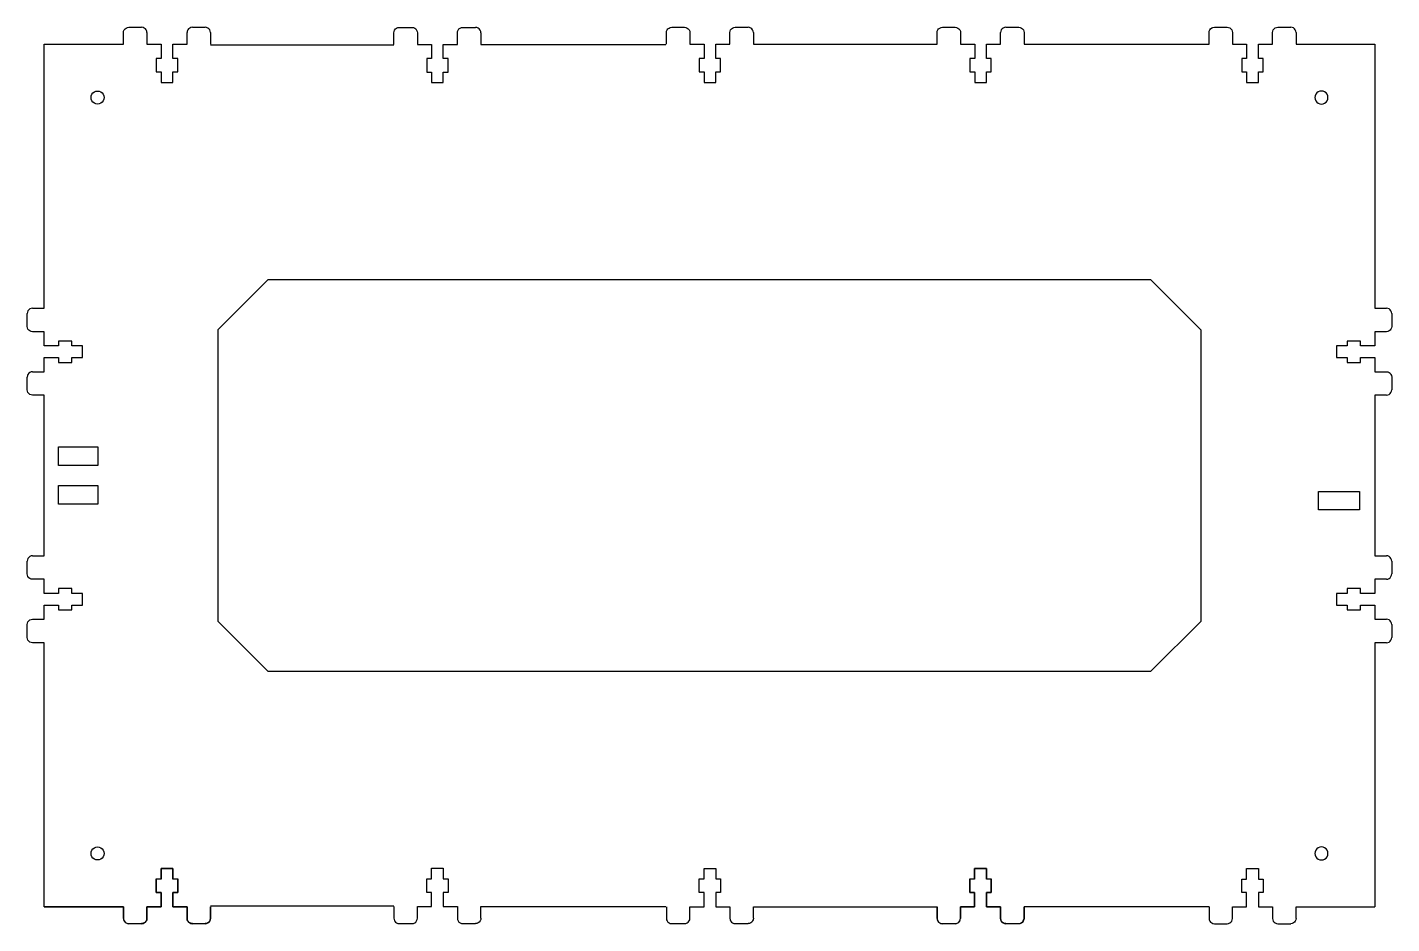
# Model space of a CAD drawing. Header units: inches. Extents: x -1229 to 729, y -736 to 1382.
# Drawn here: x -1228 to -717, y 310 to 646 of the extents above; entities that cross this region are included whole.
import ezdxf

# ---------------------------------------------------------------- set-up
doc = ezdxf.new("R2010")
doc.units = ezdxf.units.IN
doc.header["$MEASUREMENT"] = 0

msp = doc.modelspace()

# ---------------------------------------------------------------- linework, layer by layer
for p, q in [((-1192.25, 644.14), (-1192.19, 644.66)), ((-1192.19, 644.66), (-1191.99, 645.14)), ((-1191.99, 645.14), (-1191.67, 645.55)), ((-1191.67, 645.55), (-1191.25, 645.87)), ((-1191.25, 645.87), (-1190.77, 646.07)), ((-1190.77, 646.07), (-1190.25, 646.14)), ((-1190.25, 646.14), (-1185.45, 646.14)), ((-1184.94, 646.07), (-1185.45, 646.14)), ((-1184.45, 645.87), (-1184.94, 646.07)), ((-1184.04, 645.55), (-1184.45, 645.87)), ((-1183.72, 645.14), (-1184.04, 645.55)), ((-1183.52, 644.66), (-1183.72, 645.14)), ((-1183.45, 644.14), (-1183.52, 644.66)), ((-1168.39, 644.66), (-1168.45, 644.14)), ((-1168.19, 645.14), (-1168.39, 644.66)), ((-1167.87, 645.55), (-1168.19, 645.14)), ((-1167.45, 645.87), (-1167.87, 645.55)), ((-1166.97, 646.07), (-1167.45, 645.87)), ((-1166.45, 646.14), (-1166.97, 646.07)), ((-1166.45, 646.14), (-1161.65, 646.14)), ((-1161.14, 646.07), (-1161.65, 646.14)), ((-1160.65, 645.87), (-1161.14, 646.07)), ((-1160.24, 645.55), (-1160.65, 645.87)), ((-1159.92, 645.14), (-1160.24, 645.55)), ((-1159.72, 644.66), (-1159.92, 645.14)), ((-1159.65, 644.14), (-1159.72, 644.66)), ((-1090.93, 644.1), (-1090.87, 644.62)), ((-1090.87, 644.62), (-1090.67, 645.1)), ((-1090.67, 645.1), (-1090.35, 645.52)), ((-1090.35, 645.52), (-1089.93, 645.83)), ((-1089.93, 645.83), (-1089.45, 646.03)), ((-1089.45, 646.03), (-1088.93, 646.1)), ((-1088.93, 646.1), (-1084.13, 646.1)), ((-1084.13, 646.1), (-1083.62, 646.03)), ((-1083.62, 646.03), (-1083.13, 645.83)), ((-1083.13, 645.83), (-1082.72, 645.52)), ((-1082.72, 645.52), (-1082.4, 645.1)), ((-1082.4, 645.1), (-1082.2, 644.62)), ((-1082.2, 644.62), (-1082.13, 644.1)), ((-1067.13, 644.1), (-1067.07, 644.62)), ((-1067.07, 644.62), (-1066.87, 645.1)), ((-1066.87, 645.1), (-1066.55, 645.52)), ((-1066.55, 645.52), (-1066.13, 645.83)), ((-1066.13, 645.83), (-1065.65, 646.03)), ((-1065.65, 646.03), (-1065.13, 646.1)), ((-1065.13, 646.1), (-1060.33, 646.1)), ((-1059.82, 646.03), (-1060.33, 646.1)), ((-1059.33, 645.83), (-1059.82, 646.03)), ((-1058.92, 645.52), (-1059.33, 645.83)), ((-1058.6, 645.1), (-1058.92, 645.52)), ((-1058.4, 644.62), (-1058.6, 645.1)), ((-1058.33, 644.1), (-1058.4, 644.62)), ((-988.82, 644.14), (-988.75, 644.66)), ((-988.75, 644.66), (-988.55, 645.14)), ((-988.55, 645.14), (-988.23, 645.55)), ((-988.23, 645.55), (-987.82, 645.87)), ((-987.82, 645.87), (-987.34, 646.07)), ((-987.34, 646.07), (-986.82, 646.14)), ((-986.82, 646.14), (-982.02, 646.14)), ((-982.02, 646.14), (-981.5, 646.07)), ((-981.5, 646.07), (-981.02, 645.87)), ((-981.02, 645.87), (-980.6, 645.55)), ((-980.6, 645.55), (-980.29, 645.14)), ((-980.29, 645.14), (-980.09, 644.66)), ((-980.09, 644.66), (-980.02, 644.14)), ((-965.02, 644.14), (-964.95, 644.66)), ((-964.95, 644.66), (-964.75, 645.14)), ((-964.75, 645.14), (-964.43, 645.55)), ((-964.43, 645.55), (-964.02, 645.87)), ((-964.02, 645.87), (-963.54, 646.07)), ((-963.54, 646.07), (-963.02, 646.14)), ((-963.02, 646.14), (-958.22, 646.14)), ((-957.7, 646.07), (-958.22, 646.14)), ((-957.22, 645.87), (-957.7, 646.07)), ((-956.8, 645.55), (-957.22, 645.87)), ((-956.49, 645.14), (-956.8, 645.55)), ((-956.29, 644.66), (-956.49, 645.14)), ((-956.22, 644.14), (-956.29, 644.66)), ((-887.39, 644.14), (-887.32, 644.66)), ((-887.32, 644.66), (-887.12, 645.14)), ((-887.12, 645.14), (-886.8, 645.55)), ((-886.8, 645.55), (-886.39, 645.87)), ((-886.39, 645.87), (-885.91, 646.07)), ((-885.91, 646.07), (-885.39, 646.14)), ((-885.39, 646.14), (-880.59, 646.14)), ((-880.59, 646.14), (-880.07, 646.07)), ((-880.07, 646.07), (-879.59, 645.87)), ((-879.59, 645.87), (-879.18, 645.55)), ((-879.18, 645.55), (-878.86, 645.14)), ((-878.86, 645.14), (-878.66, 644.66)), ((-878.66, 644.66), (-878.59, 644.14)), ((-863.52, 644.66), (-863.59, 644.14)), ((-863.32, 645.14), (-863.52, 644.66)), ((-863, 645.55), (-863.32, 645.14)), ((-862.59, 645.87), (-863, 645.55)), ((-862.11, 646.07), (-862.59, 645.87)), ((-861.59, 646.14), (-862.11, 646.07)), ((-861.59, 646.14), (-856.79, 646.14)), ((-856.79, 646.14), (-856.27, 646.07)), ((-856.27, 646.07), (-855.79, 645.87)), ((-855.79, 645.87), (-855.38, 645.55)), ((-855.38, 645.55), (-855.06, 645.14)), ((-855.06, 645.14), (-854.86, 644.66)), ((-854.86, 644.66), (-854.79, 644.14)), ((-785.48, 644.15), (-785.41, 644.67)), ((-785.41, 644.67), (-785.21, 645.15)), ((-785.21, 645.15), (-784.89, 645.56)), ((-784.89, 645.56), (-784.48, 645.88)), ((-784.48, 645.88), (-784, 646.08)), ((-784, 646.08), (-783.48, 646.15)), ((-783.48, 646.15), (-778.68, 646.15)), ((-778.68, 646.15), (-778.16, 646.08)), ((-778.16, 646.08), (-777.68, 645.88)), ((-777.68, 645.88), (-777.27, 645.56)), ((-777.27, 645.56), (-776.95, 645.15)), ((-776.95, 645.15), (-776.75, 644.67)), ((-776.75, 644.67), (-776.68, 644.15)), ((-761.68, 644.15), (-761.61, 644.67)), ((-761.61, 644.67), (-761.41, 645.15)), ((-761.41, 645.15), (-761.09, 645.56)), ((-761.09, 645.56), (-760.68, 645.88)), ((-760.68, 645.88), (-760.2, 646.08)), ((-760.2, 646.08), (-759.68, 646.15)), ((-759.68, 646.15), (-754.88, 646.15)), ((-754.36, 646.08), (-754.88, 646.15)), ((-753.88, 645.88), (-754.36, 646.08)), ((-753.47, 645.56), (-753.88, 645.88)), ((-753.15, 645.15), (-753.47, 645.56)), ((-752.95, 644.67), (-753.15, 645.15)), ((-752.88, 644.15), (-752.95, 644.67)), ((-1221.95, 540.84), (-1221.95, 639.79)), ((-1221.95, 639.79), (-1192.25, 639.79)), ((-1192.25, 639.79), (-1192.25, 644.14)), ((-1183.45, 644.14), (-1183.45, 639.79)), ((-1183.45, 639.79), (-1178.15, 639.79)), ((-1178.15, 639.79), (-1178.15, 634.49)), ((-1173.75, 639.79), (-1168.45, 639.79)), ((-1173.75, 634.49), (-1173.75, 639.79)), ((-1168.45, 639.79), (-1168.45, 644.14)), ((-1159.65, 644.14), (-1159.65, 639.79)), ((-1159.65, 639.52), (-1090.93, 639.52)), ((-1090.93, 639.75), (-1090.93, 644.1)), ((-1082.13, 644.1), (-1082.13, 639.75)), ((-1082.13, 639.75), (-1076.83, 639.75)), ((-1076.83, 639.75), (-1076.83, 634.45)), ((-1072.43, 634.45), (-1072.43, 639.75)), ((-1072.43, 639.75), (-1067.13, 639.75)), ((-1067.13, 639.75), (-1067.13, 644.1)), ((-1058.33, 644.1), (-1058.33, 639.75)), ((-1058.33, 639.75), (-989, 639.75)), ((-988.82, 639.79), (-988.82, 644.14)), ((-980.02, 644.14), (-980.02, 639.79)), ((-980.02, 639.79), (-974.72, 639.79)), ((-974.72, 639.79), (-974.72, 634.49)), ((-970.32, 634.49), (-970.32, 639.79)), ((-970.32, 639.79), (-965.02, 639.79)), ((-965.02, 639.79), (-965.02, 644.14)), ((-956.22, 644.14), (-956.22, 639.79)), ((-956.22, 639.79), (-887.39, 639.79)), ((-887.39, 639.79), (-887.39, 644.14)), ((-878.59, 644.14), (-878.59, 639.79)), ((-878.59, 639.79), (-873.29, 639.79)), ((-873.29, 639.79), (-873.29, 634.49)), ((-868.89, 634.49), (-868.89, 639.79)), ((-868.89, 639.79), (-863.59, 639.79)), ((-863.59, 639.79), (-863.59, 644.14)), ((-854.79, 644.14), (-854.79, 639.79)), ((-854.79, 639.79), (-785.41, 639.79)), ((-785.48, 639.8), (-785.48, 644.15)), ((-776.68, 644.15), (-776.68, 639.8)), ((-776.68, 639.8), (-771.38, 639.8)), ((-771.38, 639.8), (-771.38, 634.5)), ((-766.98, 634.5), (-766.98, 639.8)), ((-766.98, 639.8), (-761.68, 639.8)), ((-761.68, 639.8), (-761.68, 644.15)), ((-752.88, 644.15), (-752.88, 639.8)), ((-752.88, 639.8), (-723.37, 639.79)), ((-723.37, 639.79), (-723.37, 540.84)), ((-1179.95, 634.49), (-1179.95, 629.39)), ((-1178.15, 634.49), (-1179.95, 634.49)), ((-1171.95, 634.49), (-1173.75, 634.49)), ((-1171.95, 629.39), (-1171.95, 634.49)), ((-1078.63, 634.45), (-1078.63, 629.35)), ((-1076.83, 634.45), (-1078.63, 634.45)), ((-1070.63, 634.45), (-1072.43, 634.45)), ((-1070.63, 629.35), (-1070.63, 634.45)), ((-976.52, 634.49), (-976.52, 629.39)), ((-974.72, 634.49), (-976.52, 634.49)), ((-968.52, 634.49), (-970.32, 634.49)), ((-968.52, 629.39), (-968.52, 634.49)), ((-875.09, 634.49), (-875.09, 629.39)), ((-873.29, 634.49), (-875.09, 634.49)), ((-867.09, 634.49), (-868.89, 634.49)), ((-867.09, 629.39), (-867.09, 634.49)), ((-773.18, 634.5), (-773.18, 629.4)), ((-771.38, 634.5), (-773.18, 634.5)), ((-765.18, 634.5), (-766.98, 634.5)), ((-765.18, 629.4), (-765.18, 634.5)), ((-1179.95, 629.39), (-1178.15, 629.39)), ((-1178.15, 629.39), (-1178.15, 625.44)), ((-1173.75, 625.44), (-1173.75, 629.39)), ((-1173.75, 629.39), (-1171.95, 629.39)), ((-1078.63, 629.35), (-1076.83, 629.35)), ((-1076.83, 629.35), (-1076.83, 625.4)), ((-1072.43, 629.35), (-1070.63, 629.35)), ((-1072.43, 625.4), (-1072.43, 629.35)), ((-976.52, 629.39), (-974.72, 629.39)), ((-974.72, 629.39), (-974.72, 625.44)), ((-970.32, 629.39), (-968.52, 629.39)), ((-970.32, 625.44), (-970.32, 629.39)), ((-875.09, 629.39), (-873.29, 629.39)), ((-873.29, 629.39), (-873.29, 625.44)), ((-868.89, 625.44), (-868.89, 629.39)), ((-868.89, 629.39), (-867.09, 629.39)), ((-773.18, 629.4), (-771.38, 629.4)), ((-771.38, 629.4), (-771.38, 625.45)), ((-766.98, 629.4), (-765.18, 629.4)), ((-766.98, 625.45), (-766.98, 629.4)), ((-1178.15, 625.44), (-1173.75, 625.44)), ((-1076.83, 625.4), (-1072.43, 625.4)), ((-974.72, 625.44), (-970.32, 625.44)), ((-873.29, 625.44), (-868.89, 625.44)), ((-771.38, 625.45), (-766.98, 625.45)), ((-1204.4, 619.79), (-1204.32, 620.42)), ((-1204.32, 619.16), (-1204.4, 619.79)), ((-1204.32, 620.42), (-1204.08, 621.02)), ((-1204.08, 618.57), (-1204.32, 619.16)), ((-1204.08, 621.02), (-1203.69, 621.52)), ((-1203.69, 621.52), (-1203.18, 621.91)), ((-1203.18, 621.91), (-1202.59, 622.16)), ((-1202.59, 622.16), (-1201.95, 622.24)), ((-1201.95, 622.24), (-1201.32, 622.16)), ((-1201.32, 622.16), (-1200.73, 621.91)), ((-1200.73, 621.91), (-1200.22, 621.52)), ((-1200.22, 621.52), (-1199.83, 621.02)), ((-1199.83, 621.02), (-1199.59, 620.42)), ((-1199.59, 619.16), (-1199.83, 618.57)), ((-1199.59, 620.42), (-1199.5, 619.79)), ((-1199.5, 619.79), (-1199.59, 619.16)), ((-745.74, 620.42), (-745.82, 619.79)), ((-745.82, 619.79), (-745.74, 619.16)), ((-745.49, 621.02), (-745.74, 620.42)), ((-745.74, 619.16), (-745.49, 618.57)), ((-745.1, 621.52), (-745.49, 621.02)), ((-744.6, 621.91), (-745.1, 621.52)), ((-744.01, 622.16), (-744.6, 621.91)), ((-743.37, 622.24), (-744.01, 622.16)), ((-742.74, 622.16), (-743.37, 622.24)), ((-742.15, 621.91), (-742.74, 622.16)), ((-741.64, 621.52), (-742.15, 621.91)), ((-741.25, 621.02), (-741.64, 621.52)), ((-741, 620.42), (-741.25, 621.02)), ((-741.25, 618.57), (-741, 619.16)), ((-740.92, 619.79), (-741, 620.42)), ((-741, 619.16), (-740.92, 619.79)), ((-1203.69, 618.06), (-1204.08, 618.57)), ((-1203.18, 617.67), (-1203.69, 618.06)), ((-1202.59, 617.42), (-1203.18, 617.67)), ((-1201.95, 617.34), (-1202.59, 617.42)), ((-1201.32, 617.42), (-1201.95, 617.34)), ((-1200.73, 617.67), (-1201.32, 617.42)), ((-1200.22, 618.06), (-1200.73, 617.67)), ((-1199.83, 618.57), (-1200.22, 618.06)), ((-745.49, 618.57), (-745.1, 618.06)), ((-745.1, 618.06), (-744.6, 617.67)), ((-744.6, 617.67), (-744.01, 617.42)), ((-744.01, 617.42), (-743.37, 617.34)), ((-743.37, 617.34), (-742.74, 617.42)), ((-742.74, 617.42), (-742.15, 617.67)), ((-742.15, 617.67), (-741.64, 618.06)), ((-741.64, 618.06), (-741.25, 618.57)), ((-1138.17, 551.54), (-1156.95, 532.75)), ((-807.24, 551.54), (-1138.17, 551.54)), ((-788.37, 532.67), (-807.24, 551.54)), ((-1228.24, 539.36), (-1228.3, 538.84)), ((-1228.3, 534.04), (-1228.3, 538.84)), ((-1228.04, 539.84), (-1228.24, 539.36)), ((-1227.72, 540.25), (-1228.04, 539.84)), ((-1227.3, 540.57), (-1227.72, 540.25)), ((-1226.82, 540.77), (-1227.3, 540.57)), ((-1226.3, 540.84), (-1226.82, 540.77)), ((-1226.3, 540.84), (-1221.95, 540.84)), ((-723.37, 540.84), (-719.02, 540.84)), ((-718.5, 540.77), (-719.02, 540.84)), ((-718.02, 540.57), (-718.5, 540.77)), ((-717.61, 540.25), (-718.02, 540.57)), ((-717.29, 539.84), (-717.61, 540.25)), ((-717.09, 539.36), (-717.29, 539.84)), ((-717.02, 538.84), (-717.09, 539.36)), ((-717.02, 538.84), (-717.02, 534.04)), ((-1228.24, 533.52), (-1228.3, 534.04)), ((-1228.04, 533.04), (-1228.24, 533.52)), ((-1227.72, 532.63), (-1228.04, 533.04)), ((-1227.3, 532.31), (-1227.72, 532.63)), ((-1226.82, 532.11), (-1227.3, 532.31)), ((-1226.3, 532.04), (-1226.82, 532.11)), ((-1221.95, 532.04), (-1226.3, 532.04)), ((-1221.95, 526.74), (-1221.95, 532.04)), ((-1156.95, 532.75), (-1156.95, 423.53)), ((-788.37, 423.53), (-788.37, 532.75)), ((-723.37, 532.04), (-723.37, 526.74)), ((-719.02, 532.04), (-723.37, 532.04)), ((-718.5, 532.11), (-719.02, 532.04)), ((-718.02, 532.31), (-718.5, 532.11)), ((-717.61, 532.63), (-718.02, 532.31)), ((-717.29, 533.04), (-717.61, 532.63)), ((-717.09, 533.52), (-717.29, 533.04)), ((-717.02, 534.04), (-717.09, 533.52)), ((-1216.65, 526.74), (-1221.95, 526.74)), ((-1216.65, 528.54), (-1216.65, 526.74)), ((-1211.55, 528.54), (-1216.65, 528.54)), ((-1211.55, 526.74), (-1211.55, 528.54)), ((-1207.6, 526.74), (-1211.55, 526.74)), ((-1207.6, 522.34), (-1207.6, 526.74)), ((-737.72, 526.74), (-737.72, 522.34)), ((-733.77, 526.74), (-737.72, 526.74)), ((-728.67, 528.54), (-733.77, 528.54)), ((-733.77, 528.54), (-733.77, 526.74)), ((-728.67, 526.74), (-728.67, 528.54)), ((-723.37, 526.74), (-728.67, 526.74)), ((-1221.95, 522.34), (-1216.65, 522.34)), ((-1221.95, 517.04), (-1221.95, 522.34)), ((-1216.65, 522.34), (-1216.65, 520.54)), ((-1211.55, 520.54), (-1211.55, 522.34)), ((-1211.55, 522.34), (-1207.6, 522.34)), ((-737.72, 522.34), (-733.77, 522.34)), ((-733.77, 522.34), (-733.77, 520.54)), ((-728.67, 522.34), (-723.37, 522.34)), ((-728.67, 520.54), (-728.67, 522.34)), ((-723.37, 522.34), (-723.37, 517.04)), ((-1227.72, 516.45), (-1228.04, 516.04)), ((-1227.3, 516.77), (-1227.72, 516.45)), ((-1226.82, 516.97), (-1227.3, 516.77)), ((-1226.3, 517.04), (-1226.82, 516.97)), ((-1226.3, 517.04), (-1221.95, 517.04)), ((-1216.65, 520.54), (-1211.55, 520.54)), ((-733.77, 520.54), (-728.67, 520.54)), ((-723.37, 517.04), (-719.02, 517.04)), ((-719.02, 517.04), (-718.5, 516.97)), ((-718.5, 516.97), (-718.02, 516.77)), ((-718.02, 516.77), (-717.61, 516.45)), ((-717.61, 516.45), (-717.29, 516.04)), ((-1228.24, 515.56), (-1228.3, 515.04)), ((-1228.3, 510.24), (-1228.3, 515.04)), ((-1228.04, 516.04), (-1228.24, 515.56)), ((-717.29, 516.04), (-717.09, 515.56)), ((-717.09, 515.56), (-717.02, 515.04)), ((-717.02, 515.04), (-717.02, 510.24)), ((-1228.24, 509.72), (-1228.3, 510.24)), ((-1228.04, 509.24), (-1228.24, 509.72)), ((-1227.72, 508.83), (-1228.04, 509.24)), ((-1227.3, 508.51), (-1227.72, 508.83)), ((-1226.82, 508.31), (-1227.3, 508.51)), ((-1226.3, 508.24), (-1226.82, 508.31)), ((-1221.95, 508.24), (-1226.3, 508.24)), ((-1221.95, 448.04), (-1221.95, 508.24)), ((-723.37, 508.24), (-723.37, 448.04)), ((-719.02, 508.24), (-723.37, 508.24)), ((-719.02, 508.24), (-718.5, 508.31)), ((-718.5, 508.31), (-718.02, 508.51)), ((-718.02, 508.51), (-717.61, 508.83)), ((-717.61, 508.83), (-717.29, 509.24)), ((-717.29, 509.24), (-717.09, 509.72)), ((-717.09, 509.72), (-717.02, 510.24)), ((-1216.65, 481.89), (-1216.65, 488.89)), ((-1216.65, 488.89), (-1201.85, 488.89)), ((-1201.85, 488.89), (-1201.85, 481.89)), ((-1201.85, 481.89), (-1216.65, 481.89)), ((-1216.65, 467.39), (-1216.65, 474.39)), ((-1216.65, 474.39), (-1201.85, 474.39)), ((-1201.85, 474.39), (-1201.85, 467.39)), ((-744.47, 465.29), (-744.47, 472.19)), ((-744.47, 472.19), (-729.07, 472.19)), ((-729.07, 472.19), (-729.07, 465.29)), ((-1201.85, 467.39), (-1216.65, 467.39)), ((-729.07, 465.29), (-744.47, 465.29)), ((-1228.24, 446.56), (-1228.3, 446.04)), ((-1228.3, 441.24), (-1228.3, 446.04)), ((-1228.04, 447.04), (-1228.24, 446.56)), ((-1227.72, 447.45), (-1228.04, 447.04)), ((-1227.3, 447.77), (-1227.72, 447.45)), ((-1226.82, 447.97), (-1227.3, 447.77)), ((-1226.3, 448.04), (-1226.82, 447.97)), ((-1226.3, 448.04), (-1221.95, 448.04)), ((-723.37, 448.04), (-719.02, 448.04)), ((-718.5, 447.97), (-719.02, 448.04)), ((-718.02, 447.77), (-718.5, 447.97)), ((-717.61, 447.45), (-718.02, 447.77)), ((-717.29, 447.04), (-717.61, 447.45)), ((-717.09, 446.56), (-717.29, 447.04)), ((-717.02, 446.04), (-717.09, 446.56)), ((-717.02, 446.04), (-717.02, 441.24)), ((-1228.24, 440.72), (-1228.3, 441.24)), ((-1228.04, 440.24), (-1228.24, 440.72)), ((-1227.72, 439.83), (-1228.04, 440.24)), ((-1227.3, 439.51), (-1227.72, 439.83)), ((-718.02, 439.51), (-717.61, 439.83)), ((-717.61, 439.83), (-717.29, 440.24)), ((-717.29, 440.24), (-717.09, 440.72)), ((-717.09, 440.72), (-717.02, 441.24)), ((-1226.82, 439.31), (-1227.3, 439.51)), ((-1226.3, 439.24), (-1226.82, 439.31)), ((-1221.95, 439.24), (-1226.3, 439.24)), ((-1221.95, 433.94), (-1221.95, 439.24)), ((-1216.65, 435.74), (-1216.65, 433.94)), ((-1211.55, 435.74), (-1216.65, 435.74)), ((-1211.55, 433.94), (-1211.55, 435.74)), ((-728.67, 435.74), (-733.77, 435.74)), ((-733.77, 435.74), (-733.77, 433.94)), ((-728.67, 433.94), (-728.67, 435.74)), ((-723.37, 439.24), (-723.37, 433.94)), ((-719.02, 439.24), (-723.37, 439.24)), ((-719.02, 439.24), (-718.5, 439.31)), ((-718.5, 439.31), (-718.02, 439.51)), ((-1216.65, 433.94), (-1221.95, 433.94)), ((-1221.95, 429.54), (-1216.65, 429.54)), ((-1221.95, 424.24), (-1221.95, 429.54)), ((-1216.65, 429.54), (-1216.65, 427.74)), ((-1207.6, 433.94), (-1211.55, 433.94)), ((-1211.55, 429.54), (-1207.6, 429.54)), ((-1211.55, 427.74), (-1211.55, 429.54)), ((-1207.6, 429.54), (-1207.6, 433.94)), ((-733.77, 433.94), (-737.72, 433.94)), ((-737.72, 433.94), (-737.72, 429.54)), ((-737.72, 429.54), (-733.77, 429.54)), ((-733.77, 429.54), (-733.77, 427.74)), ((-723.37, 433.94), (-728.67, 433.94)), ((-728.67, 429.54), (-723.37, 429.54)), ((-728.67, 427.74), (-728.67, 429.54)), ((-723.37, 429.54), (-723.37, 424.24)), ((-1216.65, 427.74), (-1211.55, 427.74)), ((-733.77, 427.74), (-728.67, 427.74)), ((-1228.3, 422.24), (-1228.24, 422.76)), ((-1228.3, 417.44), (-1228.3, 422.24)), ((-1228.24, 422.76), (-1228.04, 423.24)), ((-1228.04, 423.24), (-1227.72, 423.65)), ((-1227.72, 423.65), (-1227.3, 423.97)), ((-1227.3, 423.97), (-1226.82, 424.17)), ((-1226.82, 424.17), (-1226.3, 424.24)), ((-1226.3, 424.24), (-1221.95, 424.24)), ((-1156.95, 423.53), (-1138.17, 404.74)), ((-807.24, 404.74), (-788.45, 423.53)), ((-723.37, 424.24), (-719.02, 424.24)), ((-718.5, 424.17), (-719.02, 424.24)), ((-718.02, 423.97), (-718.5, 424.17)), ((-717.61, 423.65), (-718.02, 423.97)), ((-717.29, 423.24), (-717.61, 423.65)), ((-717.09, 422.76), (-717.29, 423.24)), ((-717.02, 422.24), (-717.09, 422.76)), ((-717.02, 422.24), (-717.02, 417.44)), ((-1228.24, 416.92), (-1228.3, 417.44)), ((-1228.04, 416.44), (-1228.24, 416.92)), ((-1227.72, 416.03), (-1228.04, 416.44)), ((-1227.3, 415.71), (-1227.72, 416.03)), ((-1226.82, 415.51), (-1227.3, 415.71)), ((-1226.3, 415.44), (-1226.82, 415.51)), ((-1221.95, 415.44), (-1226.3, 415.44)), ((-1221.95, 316.47), (-1221.95, 415.44)), ((-723.37, 415.44), (-723.37, 316.47)), ((-719.02, 415.44), (-723.37, 415.44)), ((-719.02, 415.44), (-718.5, 415.51)), ((-718.5, 415.51), (-718.02, 415.71)), ((-718.02, 415.71), (-717.61, 416.03)), ((-717.61, 416.03), (-717.29, 416.44)), ((-717.29, 416.44), (-717.09, 416.92)), ((-717.09, 416.92), (-717.02, 417.44)), ((-1138.17, 404.74), (-807.24, 404.74)), ((-1204.32, 337.1), (-1204.08, 337.69)), ((-1204.08, 337.69), (-1203.69, 338.2)), ((-1203.69, 338.2), (-1203.18, 338.59)), ((-1203.18, 338.59), (-1202.59, 338.83)), ((-1202.59, 338.83), (-1201.95, 338.92)), ((-1201.95, 338.92), (-1201.32, 338.83)), ((-1201.32, 338.83), (-1200.73, 338.59)), ((-1200.73, 338.59), (-1200.22, 338.2)), ((-1200.22, 338.2), (-1199.83, 337.69)), ((-1199.83, 337.69), (-1199.59, 337.1)), ((-745.49, 337.69), (-745.74, 337.1)), ((-745.1, 338.2), (-745.49, 337.69)), ((-744.6, 338.59), (-745.1, 338.2)), ((-744.01, 338.83), (-744.6, 338.59)), ((-743.37, 338.92), (-744.01, 338.83)), ((-742.74, 338.83), (-743.37, 338.92)), ((-742.15, 338.59), (-742.74, 338.83)), ((-741.64, 338.2), (-742.15, 338.59)), ((-741.25, 337.69), (-741.64, 338.2)), ((-741, 337.1), (-741.25, 337.69)), ((-1204.4, 336.47), (-1204.32, 337.1)), ((-1204.32, 335.83), (-1204.4, 336.47)), ((-1204.08, 335.24), (-1204.32, 335.83)), ((-1203.69, 334.73), (-1204.08, 335.24)), ((-1203.18, 334.35), (-1203.69, 334.73)), ((-1202.59, 334.1), (-1203.18, 334.35)), ((-1201.95, 334.02), (-1202.59, 334.1)), ((-1201.32, 334.1), (-1201.95, 334.02)), ((-1200.73, 334.35), (-1201.32, 334.1)), ((-1200.22, 334.73), (-1200.73, 334.35)), ((-1199.83, 335.24), (-1200.22, 334.73)), ((-1199.59, 335.83), (-1199.83, 335.24)), ((-1199.59, 337.1), (-1199.5, 336.47)), ((-1199.5, 336.47), (-1199.59, 335.83)), ((-745.74, 337.1), (-745.82, 336.47)), ((-745.82, 336.47), (-745.74, 335.83)), ((-745.74, 335.83), (-745.49, 335.24)), ((-745.49, 335.24), (-745.1, 334.73)), ((-745.1, 334.73), (-744.6, 334.35)), ((-744.6, 334.35), (-744.01, 334.1)), ((-744.01, 334.1), (-743.37, 334.02)), ((-743.37, 334.02), (-742.74, 334.1)), ((-742.74, 334.1), (-742.15, 334.35)), ((-742.15, 334.35), (-741.64, 334.73)), ((-741.64, 334.73), (-741.25, 335.24)), ((-741.25, 335.24), (-741, 335.83)), ((-740.92, 336.47), (-741, 337.1)), ((-741, 335.83), (-740.92, 336.47)), ((-1178.15, 330.84), (-1173.75, 330.84)), ((-1178.15, 326.89), (-1178.15, 330.84)), ((-1173.75, 330.82), (-1178.15, 330.82)), ((-1178.15, 330.82), (-1178.15, 326.87)), ((-1173.75, 330.84), (-1173.75, 326.89)), ((-1173.75, 326.87), (-1173.75, 330.82)), ((-1076.83, 330.88), (-1072.43, 330.88)), ((-1076.83, 326.93), (-1076.83, 330.88)), ((-1072.43, 330.88), (-1072.43, 326.93)), ((-974.72, 330.84), (-970.32, 330.84)), ((-974.72, 326.89), (-974.72, 330.84)), ((-970.32, 330.84), (-970.32, 326.89)), ((-873.3, 326.89), (-873.3, 330.84)), ((-873.3, 330.84), (-868.9, 330.84)), ((-873.3, 330.82), (-873.3, 326.87)), ((-868.9, 330.82), (-873.3, 330.82)), ((-868.9, 330.84), (-868.9, 326.89)), ((-868.9, 326.87), (-868.9, 330.82)), ((-771.38, 330.83), (-766.98, 330.83)), ((-771.38, 326.88), (-771.38, 330.83)), ((-766.98, 330.83), (-766.98, 326.88)), ((-1179.95, 321.79), (-1179.95, 326.89)), ((-1179.95, 326.89), (-1178.15, 326.89)), ((-1178.15, 326.87), (-1179.95, 326.87)), ((-1179.95, 326.87), (-1179.95, 321.77)), ((-1173.75, 326.89), (-1171.95, 326.89)), ((-1171.95, 326.87), (-1173.75, 326.87)), ((-1171.95, 326.89), (-1171.95, 321.79)), ((-1171.95, 321.77), (-1171.95, 326.87)), ((-1078.63, 321.83), (-1078.63, 326.93)), ((-1078.63, 326.93), (-1076.83, 326.93)), ((-1072.43, 326.93), (-1070.63, 326.93)), ((-1070.63, 326.93), (-1070.63, 321.83)), ((-976.52, 321.79), (-976.52, 326.89)), ((-976.52, 326.89), (-974.72, 326.89)), ((-970.32, 326.89), (-968.52, 326.89)), ((-968.52, 326.89), (-968.52, 321.79)), ((-875.1, 321.79), (-875.1, 326.89)), ((-875.1, 326.89), (-873.3, 326.89)), ((-875.1, 326.87), (-875.1, 321.77)), ((-873.3, 326.87), (-875.1, 326.87)), ((-868.9, 326.89), (-867.1, 326.89)), ((-867.1, 326.87), (-868.9, 326.87)), ((-867.1, 326.89), (-867.1, 321.79)), ((-867.1, 321.77), (-867.1, 326.87)), ((-773.18, 321.78), (-773.18, 326.88)), ((-773.18, 326.88), (-771.38, 326.88)), ((-766.98, 326.88), (-765.18, 326.88)), ((-765.18, 326.88), (-765.18, 321.78)), ((-1178.15, 321.79), (-1179.95, 321.79)), ((-1179.95, 321.77), (-1178.15, 321.77)), ((-1178.15, 316.49), (-1178.15, 321.79)), ((-1178.15, 321.77), (-1178.15, 316.47)), ((-1171.95, 321.79), (-1173.75, 321.79)), ((-1173.75, 321.79), (-1173.75, 316.49)), ((-1173.75, 321.77), (-1171.95, 321.77)), ((-1173.75, 316.47), (-1173.75, 321.77)), ((-1076.83, 321.83), (-1078.63, 321.83)), ((-1076.83, 316.53), (-1076.83, 321.83)), ((-1072.43, 321.83), (-1072.43, 316.53)), ((-1070.63, 321.83), (-1072.43, 321.83)), ((-974.72, 321.79), (-976.52, 321.79)), ((-974.72, 316.49), (-974.72, 321.79)), ((-970.32, 321.79), (-970.32, 316.49)), ((-968.52, 321.79), (-970.32, 321.79)), ((-873.3, 321.79), (-875.1, 321.79)), ((-875.1, 321.77), (-873.3, 321.77)), ((-873.3, 316.49), (-873.3, 321.79)), ((-873.3, 321.77), (-873.3, 316.47)), ((-868.9, 321.79), (-868.9, 316.49)), ((-867.1, 321.79), (-868.9, 321.79)), ((-868.9, 321.77), (-867.1, 321.77)), ((-868.9, 316.47), (-868.9, 321.77)), ((-771.38, 321.78), (-773.18, 321.78)), ((-771.38, 316.48), (-771.38, 321.78)), ((-766.98, 321.78), (-766.98, 316.48)), ((-765.18, 321.78), (-766.98, 321.78)), ((-1221.95, 316.49), (-1192.25, 316.49)), ((-1192.25, 316.47), (-1221.95, 316.47)), ((-1192.25, 316.49), (-1192.25, 312.14)), ((-1192.25, 312.12), (-1192.25, 316.47)), ((-1192.25, 312.14), (-1192.19, 311.62)), ((-1192.25, 312.12), (-1192.19, 311.6)), ((-1183.45, 312.14), (-1183.52, 311.62)), ((-1183.52, 311.6), (-1183.45, 312.12)), ((-1183.45, 316.49), (-1178.15, 316.49)), ((-1183.45, 312.14), (-1183.45, 316.49)), ((-1178.15, 316.47), (-1183.45, 316.47)), ((-1183.45, 316.47), (-1183.45, 312.12)), ((-1173.75, 316.49), (-1168.45, 316.49)), ((-1168.45, 316.47), (-1173.75, 316.47)), ((-1168.45, 316.49), (-1168.45, 312.14)), ((-1168.45, 312.12), (-1168.45, 316.47)), ((-1168.39, 311.62), (-1168.45, 312.14)), ((-1168.45, 312.12), (-1168.39, 311.6)), ((-1159.65, 312.14), (-1159.72, 311.62)), ((-1159.72, 311.6), (-1159.65, 312.12)), ((-1159.65, 316.76), (-1090.93, 316.76)), ((-1159.65, 312.14), (-1159.65, 316.49)), ((-1159.65, 316.47), (-1159.65, 312.12)), ((-1090.93, 316.53), (-1090.93, 312.18)), ((-1090.93, 312.18), (-1090.87, 311.66)), ((-1082.2, 311.66), (-1082.13, 312.18)), ((-1082.13, 316.53), (-1076.83, 316.53)), ((-1082.13, 312.18), (-1082.13, 316.53)), ((-1072.43, 316.53), (-1067.13, 316.53)), ((-1067.13, 316.53), (-1067.13, 312.18)), ((-1067.13, 312.18), (-1067.07, 311.66)), ((-1058.33, 312.18), (-1058.4, 311.66)), ((-1058.33, 312.18), (-1058.33, 316.53)), ((-1058.33, 316.53), (-989, 316.53)), ((-988.82, 316.49), (-988.82, 312.14)), ((-988.82, 312.14), (-988.75, 311.62)), ((-980.09, 311.62), (-980.02, 312.14)), ((-980.02, 316.49), (-974.72, 316.49)), ((-980.02, 312.14), (-980.02, 316.49)), ((-970.32, 316.49), (-965.02, 316.49)), ((-965.02, 316.49), (-965.02, 312.14)), ((-965.02, 312.14), (-964.95, 311.62)), ((-956.22, 312.14), (-956.29, 311.62)), ((-956.22, 316.49), (-887.4, 316.49)), ((-956.22, 312.14), (-956.22, 316.49)), ((-887.4, 316.49), (-887.4, 312.14)), ((-887.4, 312.12), (-887.4, 316.47)), ((-887.4, 312.14), (-887.33, 311.62)), ((-887.4, 312.12), (-887.33, 311.6)), ((-878.67, 311.62), (-878.6, 312.14)), ((-878.67, 311.6), (-878.6, 312.12)), ((-878.6, 316.49), (-873.3, 316.49)), ((-878.6, 312.14), (-878.6, 316.49)), ((-878.6, 316.47), (-878.6, 312.12)), ((-873.3, 316.47), (-878.6, 316.47)), ((-868.9, 316.49), (-863.6, 316.49)), ((-863.6, 316.47), (-868.9, 316.47)), ((-863.6, 316.49), (-863.6, 312.14)), ((-863.6, 312.12), (-863.6, 316.47)), ((-863.53, 311.62), (-863.6, 312.14)), ((-863.6, 312.12), (-863.53, 311.6)), ((-854.87, 311.62), (-854.8, 312.14)), ((-854.8, 312.12), (-854.87, 311.6)), ((-854.8, 312.14), (-854.8, 316.49)), ((-785.48, 316.48), (-854.8, 316.49)), ((-854.8, 316.47), (-854.8, 312.12)), ((-785.48, 316.48), (-785.48, 312.13)), ((-785.48, 312.13), (-785.41, 311.61)), ((-776.75, 311.61), (-776.68, 312.13)), ((-776.68, 316.48), (-771.38, 316.48)), ((-776.68, 312.13), (-776.68, 316.48)), ((-766.98, 316.48), (-761.68, 316.48)), ((-761.68, 316.48), (-761.68, 312.13)), ((-761.68, 312.13), (-761.61, 311.61)), ((-752.88, 312.13), (-752.95, 311.61)), ((-752.88, 312.13), (-752.88, 316.48)), ((-752.88, 316.48), (-723.37, 316.48)), ((-1192.19, 311.62), (-1191.99, 311.14)), ((-1192.19, 311.6), (-1191.99, 311.12)), ((-1191.99, 311.14), (-1191.67, 310.73)), ((-1191.99, 311.12), (-1191.67, 310.7)), ((-1191.67, 310.73), (-1191.25, 310.41)), ((-1191.67, 310.7), (-1191.25, 310.39)), ((-1191.25, 310.41), (-1190.77, 310.21)), ((-1191.25, 310.39), (-1190.77, 310.19)), ((-1190.77, 310.21), (-1190.25, 310.14)), ((-1190.77, 310.19), (-1190.25, 310.12)), ((-1190.25, 310.14), (-1185.45, 310.14)), ((-1185.45, 310.12), (-1190.25, 310.12)), ((-1184.94, 310.21), (-1185.45, 310.14)), ((-1185.45, 310.12), (-1184.94, 310.19)), ((-1184.45, 310.41), (-1184.94, 310.21)), ((-1184.94, 310.19), (-1184.45, 310.39)), ((-1184.04, 310.73), (-1184.45, 310.41)), ((-1184.45, 310.39), (-1184.04, 310.7)), ((-1183.72, 311.14), (-1184.04, 310.73)), ((-1184.04, 310.7), (-1183.72, 311.12)), ((-1183.52, 311.62), (-1183.72, 311.14)), ((-1183.72, 311.12), (-1183.52, 311.6)), ((-1168.19, 311.14), (-1168.39, 311.62)), ((-1168.39, 311.6), (-1168.19, 311.12)), ((-1167.87, 310.73), (-1168.19, 311.14)), ((-1168.19, 311.12), (-1167.87, 310.7)), ((-1167.45, 310.41), (-1167.87, 310.73)), ((-1167.87, 310.7), (-1167.45, 310.39)), ((-1166.97, 310.21), (-1167.45, 310.41)), ((-1167.45, 310.39), (-1166.97, 310.19)), ((-1166.45, 310.14), (-1166.97, 310.21)), ((-1166.97, 310.19), (-1166.45, 310.12)), ((-1166.45, 310.14), (-1161.65, 310.14)), ((-1161.65, 310.12), (-1166.45, 310.12)), ((-1161.14, 310.21), (-1161.65, 310.14)), ((-1161.65, 310.12), (-1161.14, 310.19)), ((-1160.65, 310.41), (-1161.14, 310.21)), ((-1161.14, 310.19), (-1160.65, 310.39)), ((-1160.24, 310.73), (-1160.65, 310.41)), ((-1160.65, 310.39), (-1160.24, 310.7)), ((-1159.92, 311.14), (-1160.24, 310.73)), ((-1160.24, 310.7), (-1159.92, 311.12)), ((-1159.72, 311.62), (-1159.92, 311.14)), ((-1159.92, 311.12), (-1159.72, 311.6)), ((-1090.87, 311.66), (-1090.67, 311.18)), ((-1090.67, 311.18), (-1090.35, 310.76)), ((-1090.35, 310.76), (-1089.93, 310.45)), ((-1089.93, 310.45), (-1089.45, 310.25)), ((-1089.45, 310.25), (-1088.93, 310.18)), ((-1088.93, 310.18), (-1084.13, 310.18)), ((-1084.13, 310.18), (-1083.62, 310.25)), ((-1083.62, 310.25), (-1083.13, 310.45)), ((-1083.13, 310.45), (-1082.72, 310.76)), ((-1082.72, 310.76), (-1082.4, 311.18)), ((-1082.4, 311.18), (-1082.2, 311.66)), ((-1067.07, 311.66), (-1066.87, 311.18)), ((-1066.87, 311.18), (-1066.55, 310.76)), ((-1066.55, 310.76), (-1066.13, 310.45)), ((-1066.13, 310.45), (-1065.65, 310.25)), ((-1065.65, 310.25), (-1065.13, 310.18)), ((-1065.13, 310.18), (-1060.33, 310.18)), ((-1059.82, 310.25), (-1060.33, 310.18)), ((-1059.33, 310.45), (-1059.82, 310.25)), ((-1058.92, 310.76), (-1059.33, 310.45)), ((-1058.6, 311.18), (-1058.92, 310.76)), ((-1058.4, 311.66), (-1058.6, 311.18)), ((-988.75, 311.62), (-988.55, 311.14)), ((-988.55, 311.14), (-988.23, 310.73)), ((-988.23, 310.73), (-987.82, 310.41)), ((-987.82, 310.41), (-987.34, 310.21)), ((-987.34, 310.21), (-986.82, 310.14)), ((-986.82, 310.14), (-982.02, 310.14)), ((-982.02, 310.14), (-981.5, 310.21)), ((-981.5, 310.21), (-981.02, 310.41)), ((-981.02, 310.41), (-980.6, 310.73)), ((-980.6, 310.73), (-980.29, 311.14)), ((-980.29, 311.14), (-980.09, 311.62)), ((-964.95, 311.62), (-964.75, 311.14)), ((-964.75, 311.14), (-964.43, 310.73)), ((-964.43, 310.73), (-964.02, 310.41)), ((-964.02, 310.41), (-963.54, 310.21)), ((-963.54, 310.21), (-963.02, 310.14)), ((-963.02, 310.14), (-958.22, 310.14)), ((-957.7, 310.21), (-958.22, 310.14)), ((-957.22, 310.41), (-957.7, 310.21)), ((-956.8, 310.73), (-957.22, 310.41)), ((-956.49, 311.14), (-956.8, 310.73)), ((-956.29, 311.62), (-956.49, 311.14)), ((-887.33, 311.62), (-887.13, 311.14)), ((-887.33, 311.6), (-887.13, 311.12)), ((-887.13, 311.14), (-886.81, 310.73)), ((-887.13, 311.12), (-886.81, 310.7)), ((-886.81, 310.73), (-886.4, 310.41)), ((-886.81, 310.7), (-886.4, 310.39)), ((-886.4, 310.41), (-885.92, 310.21)), ((-886.4, 310.39), (-885.92, 310.19)), ((-885.92, 310.21), (-885.4, 310.14)), ((-885.92, 310.19), (-885.4, 310.12)), ((-885.4, 310.14), (-880.6, 310.14)), ((-880.6, 310.12), (-885.4, 310.12)), ((-880.6, 310.14), (-880.08, 310.21)), ((-880.6, 310.12), (-880.08, 310.19)), ((-880.08, 310.21), (-879.6, 310.41)), ((-880.08, 310.19), (-879.6, 310.39)), ((-879.6, 310.41), (-879.19, 310.73)), ((-879.6, 310.39), (-879.19, 310.7)), ((-879.19, 310.73), (-878.87, 311.14)), ((-879.19, 310.7), (-878.87, 311.12)), ((-878.87, 311.14), (-878.67, 311.62)), ((-878.87, 311.12), (-878.67, 311.6)), ((-863.33, 311.14), (-863.53, 311.62)), ((-863.53, 311.6), (-863.33, 311.12)), ((-863.01, 310.73), (-863.33, 311.14)), ((-863.33, 311.12), (-863.01, 310.7)), ((-862.6, 310.41), (-863.01, 310.73)), ((-863.01, 310.7), (-862.6, 310.39)), ((-862.12, 310.21), (-862.6, 310.41)), ((-862.6, 310.39), (-862.12, 310.19)), ((-861.6, 310.14), (-862.12, 310.21)), ((-862.12, 310.19), (-861.6, 310.12)), ((-856.8, 310.12), (-861.6, 310.12)), ((-856.8, 310.14), (-856.28, 310.21)), ((-856.28, 310.19), (-856.8, 310.12)), ((-856.28, 310.21), (-855.8, 310.41)), ((-855.8, 310.39), (-856.28, 310.19)), ((-855.8, 310.41), (-855.39, 310.73)), ((-855.39, 310.7), (-855.8, 310.39)), ((-855.39, 310.73), (-855.07, 311.14)), ((-855.07, 311.12), (-855.39, 310.7)), ((-855.07, 311.14), (-854.87, 311.62)), ((-854.87, 311.6), (-855.07, 311.12)), ((-785.41, 311.61), (-785.21, 311.13)), ((-785.21, 311.13), (-784.89, 310.72)), ((-784.89, 310.72), (-784.48, 310.4)), ((-784.48, 310.4), (-784, 310.2)), ((-784, 310.2), (-783.48, 310.13)), ((-783.48, 310.13), (-778.68, 310.13)), ((-778.68, 310.13), (-778.16, 310.2)), ((-778.16, 310.2), (-777.68, 310.4)), ((-777.68, 310.4), (-777.27, 310.72)), ((-777.27, 310.72), (-776.95, 311.13)), ((-776.95, 311.13), (-776.75, 311.61)), ((-761.61, 311.61), (-761.41, 311.13)), ((-761.41, 311.13), (-761.09, 310.72)), ((-761.09, 310.72), (-760.68, 310.4)), ((-760.68, 310.4), (-760.2, 310.2)), ((-760.2, 310.2), (-759.68, 310.13)), ((-759.68, 310.13), (-754.88, 310.13)), ((-754.36, 310.2), (-754.88, 310.13)), ((-753.88, 310.4), (-754.36, 310.2)), ((-753.47, 310.72), (-753.88, 310.4)), ((-753.15, 311.13), (-753.47, 310.72)), ((-752.95, 311.61), (-753.15, 311.13))]:
    msp.add_line(p, q)

doc.saveas('drawing.dxf')
